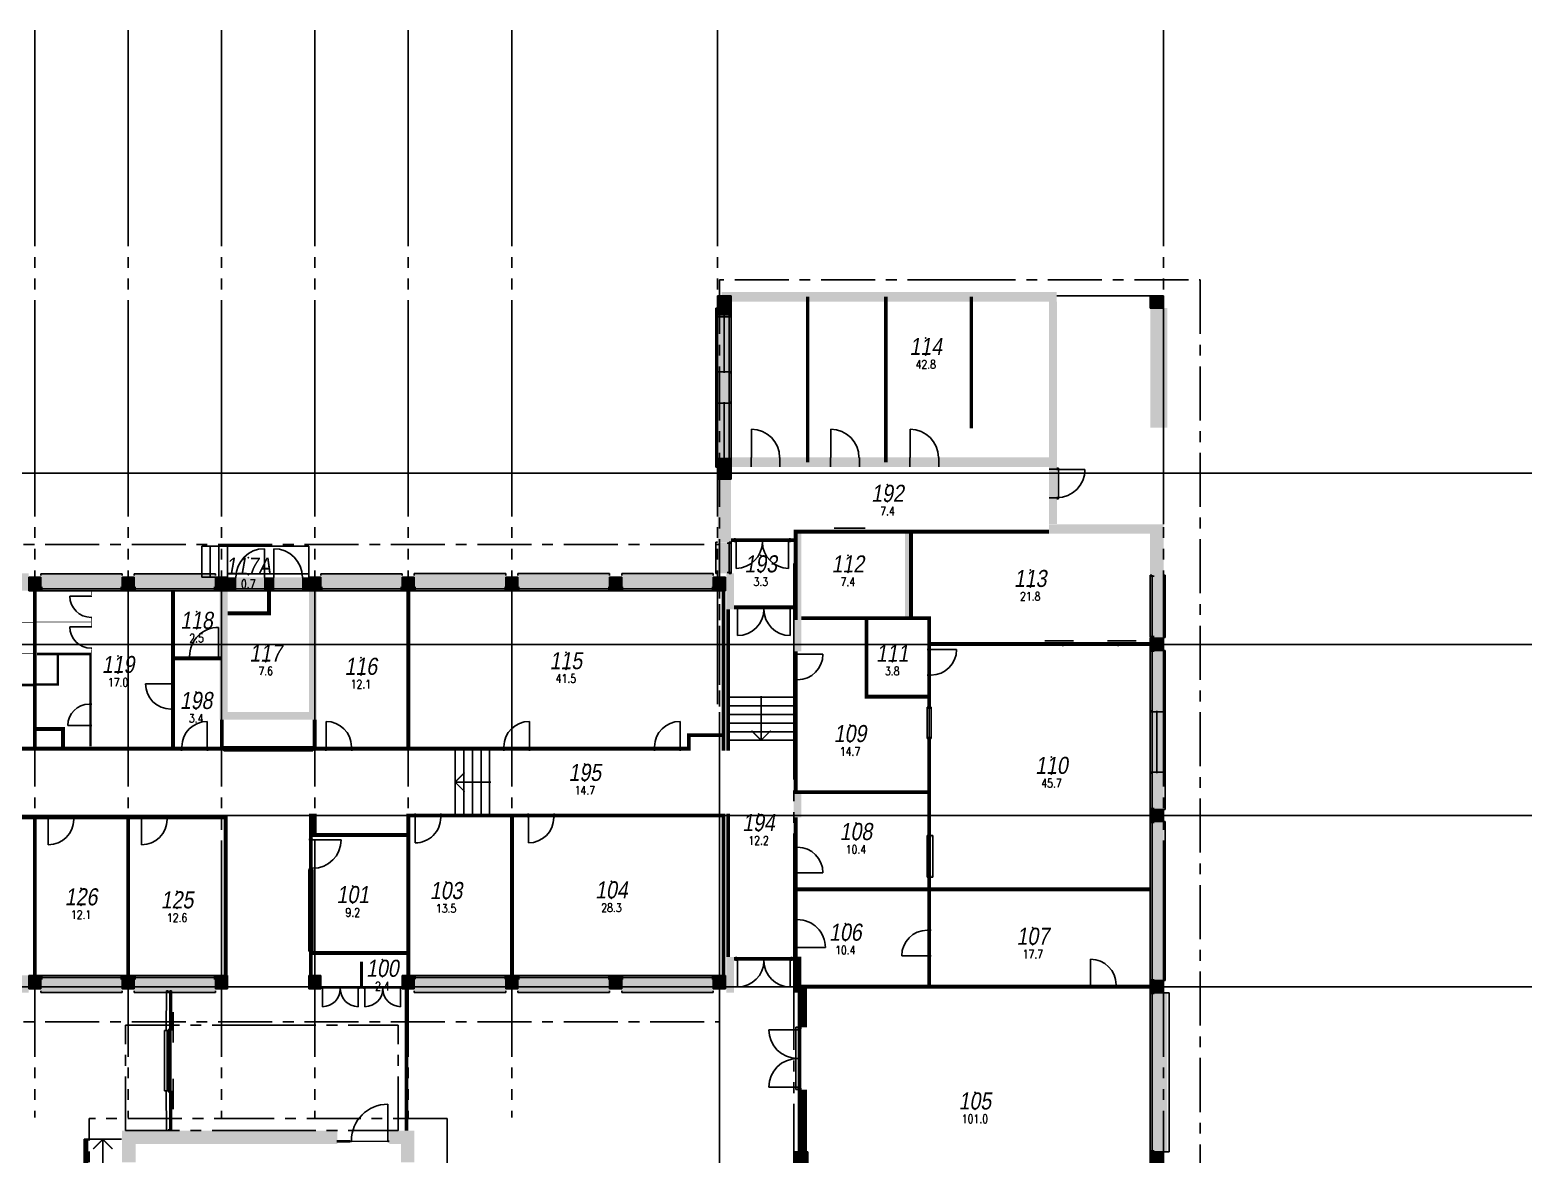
# Model space of a CAD drawing. Extents: x 1658 to 80590, y 400 to 58563.
# Drawn here: x 36448 to 80590, y 25515 to 58563 of the extents above; entities that cross this region are included whole.
import ezdxf
from ezdxf.enums import TextEntityAlignment as Align

# ---------------------------------------------------------------- set-up
doc = ezdxf.new("R2010")
doc.units = 0
doc.header["$LTSCALE"] = 50
doc.header["$PDSIZE"] = 0.8
for name, pattern in [('4PHAN', [158.75, 127, -6.35, 6.35, -6.35, 6.35, -6.35]), ('CENTER', [50.8, 31.75, -6.35, 6.35, -6.35]), ('INVISIBLE', [999999, 0, -999999])]:
    doc.linetypes.add(name, pattern=pattern)
doc.layers.get('0').update_dxf_attribs({"linetype": 'CONTINUOUS'})
for name, color, linetype in [('ANNTEXT_01', 7, 'CONTINUOUS'), ('CL_01', 7, 'CONTINUOUS'), ('ED_01', 7, 'CONTINUOUS'), ('EW_01', 7, 'CONTINUOUS'), ('GRIDLINE_01', 15, '4PHAN'), ('HEADER_01', 7, 'INVISIBLE'), ('ND_01', 7, 'CONTINUOUS'), ('NS_01', 7, 'CONTINUOUS'), ('NW_01', 7, 'CONTINUOUS'), ('RF_01', 7, 'CONTINUOUS'), ('RI_01', 7, 'CONTINUOUS'), ('SC_01', 7, 'CONTINUOUS'), ('UF_01', 7, 'CONTINUOUS'), ('WW_01', 7, 'CONTINUOUS')]:
    doc.layers.add(name, color=color, linetype=linetype)
doc.styles.add('SIMPLEX', font='ARIALN.TTF', dxfattribs={"oblique": 10})
doc.styles.get("Standard").update_dxf_attribs({"font": 'simplex', "width": 0.7})

# ---------------------------------------------------------------- blocks, each defined once
blk = doc.blocks.new('DR1H90')
blk.add_line((-0.46, 0), (-0.46, 0.92))
blk.add_arc((-0.46, 0), 0.92, 0, 90)
at = {"flags": 1}
blk.add_attdef('SILLHT', text='', height=0.1, dxfattribs=at).set_placement((0, 0), align=Align.MIDDLE)
blk = doc.blocks.new('DRFRAME')
for p, q in [((-0.5, -0.5), (-0.5, 0.5)), ((0.5, -0.5), (0.5, 0.5))]:
    blk.add_line(p, q)
at = {"flags": 1}
blk.add_attdef('SILLHT', text='', height=0.1, dxfattribs=at).set_placement((0, 0), align=Align.MIDDLE)
blk = doc.blocks.new('SPL')
for p, q in [((1, 0.5), (0, 0.5)), ((1, -0.5), (1, 0.5)), ((0, -0.5), (1, -0.5))]:
    blk.add_line(p, q)
blk = doc.blocks.new('WNOF')
blk.add_line((-0.5, 0), (0.5, 0))
at = {"flags": 1}
blk.add_attdef('SILLHT', text='', height=0.1, dxfattribs=at).set_placement((0, 0), align=Align.MIDDLE)
blk = doc.blocks.new('WNFRAME')
for p, q in [((-0.5, -0.5), (-0.5, 0.5)), ((0.5, -0.5), (0.5, 0.5))]:
    blk.add_line(p, q)
at = {"flags": 1}
blk.add_attdef('SILLHT', text='', height=0.1, dxfattribs=at).set_placement((0, 0), align=Align.MIDDLE)
blk = doc.blocks.new('RM_SPAM')
for p in [(0, 2.5), (0, 0)]:
    blk.add_point(p)
at = {"style": 'SIMPLEX', "oblique": 10}
blk.add_attdef('RM_NUM', text='', height=2.5, dxfattribs=at).set_placement((0, 0), align=Align.CENTER)
at = {"flags": 1}
for tag, p, width in [('SITENO', (-15, 0), 0.8), ('IN_OU_CODE', (-15, -2), 0.8), ('RM_CO_CODE', (-15, -4), 0.8), ('RM_TY_CODE', (-15, -6), 0.7), ('OCC/USE', (-15, -10), 0.8), ('RM_FU_CODE', (-15, -8), 0.8)]:
    blk.add_attdef(tag, p, '', height=1.25, dxfattribs=dict(at, width=width))
at = {"width": 0.8, "flags": 1}
for tag, p in [('BL_NUM', (15, 0)), ('LEVEL', (15, -2)), ('%S/L', (15, -4)), ('STUDCAP', (15, -6))]:
    blk.add_attdef(tag, text='', height=1.25, dxfattribs=at).set_placement(p, align=Align.RIGHT)
at = {"width": 0.8}
for tag, p in [('RM_AREA', (0, -2)), ('USE', (-0.24, -4.05)), ('USE2', (-0.24, -6.05))]:
    blk.add_attdef(tag, text='', height=1.25, dxfattribs=at).set_placement(p, align=Align.CENTER)
at = {"width": 0.8, "flags": 1}
blk.add_attdef('SERVS', text='', height=1.25, dxfattribs=at).set_placement((0, -8), align=Align.CENTER)
blk = doc.blocks.new('TXTARR2')
blk.add_line((-1, 0), (0, 0))
at = {"const_width": 0.1}
blk.add_lwpolyline([(-0.71, 0.71), (0, 0), (-0.71, -0.71)], dxfattribs=at)
blk = doc.blocks.new('DR2H90')
for p, q in [((-0.46, 0), (-0.46, 0.46)), ((0.46, 0), (0.46, 0.46))]:
    blk.add_line(p, q)
for centre, start, end in [((-0.46, 0), 359.9998, 89.9998), ((0.46, 0), 90.0002, 180.0002)]:
    blk.add_arc(centre, 0.46, start, end)
at = {"flags": 1}
blk.add_attdef('SILLHT', text='', height=0.1, dxfattribs=at).set_placement((0, 0), align=Align.MIDDLE)
blk = doc.blocks.new('DR2S')
for p, q in [((-0.3, 0.05), (-0.8, 0.05)), ((0.3, 0.05), (0.8, 0.05))]:
    blk.add_line(p, q)
at = {"flags": 1}
blk.add_attdef('SILLHT', text='', height=0.1, dxfattribs=at).set_placement((0, 0), align=Align.MIDDLE)
blk = doc.blocks.new('C-S')
for p, q in [((0.5, 0.5), (-0.5, 0.5)), ((-0.5, 0.5), (-0.5, -0.5)), ((0.5, -0.5), (0.5, 0.5)), ((-0.5, -0.5), (0.5, -0.5))]:
    blk.add_line(p, q)
at = {"const_width": 1}
blk.add_lwpolyline([(-0.5, 0), (0.5, 0)], dxfattribs=at)
blk = doc.blocks.new('DR1S')
blk.add_line((-0.2, 0.1), (-1.2, 0.1))
at = {"flags": 1}
blk.add_attdef('SILLHT', text='', height=0.1, dxfattribs=at).set_placement((0, 0), align=Align.MIDDLE)

msp = doc.modelspace()

# ---------------------------------------------------------------- linework, layer by layer
at = {"layer": 'ANNTEXT_01'}
msp.add_line((57932, 38096, 3644), (57932, 38996, 3644), dxfattribs=at)
at = {"layer": 'EW_01', "elevation": 3644}
for points, const_width in [([(66625, 50727), (56770, 50727)], 279), ([(56853, 50397), (56853, 50168)], 394), ([(66511, 50588), (66511, 45691)], 229), ([(69623, 50397), (69623, 46879)], 508), ([(56853, 48492), (56853, 47628)], 394), ([(56853, 45952), (56853, 45723)], 394), ([(57050, 45867), (57613, 45867)], 279), ([(58513, 45867), (59946, 45867)], 279), ([(60846, 45867), (62280, 45867)], 279), ([(63180, 45867), (66511, 45867)], 279), ([(56853, 45368), (56853, 43520)], 394), ([(66511, 44791), (66511, 44047)], 229), ([(66397, 43907), (69762, 43907)], 279), ([(69565, 43768), (69565, 42549)], 394), ([(57132, 43577), (57050, 43577)], 114), ([(61031, 41228), (61031, 38980), (62815, 38980)], 114), ([(69565, 38561), (69565, 40339)], 394), ([(69565, 35665), (69565, 36732)], 394), ([(59005, 36116), (59005, 35430)], 229), ([(59062, 31336), (59062, 29264)], 114), ([(40530, 29172), (40530, 29172)], 152), ([(40530, 27394), (40530, 27394)], 152), ([(59062, 27435), (59062, 25607)], 114), ([(39352, 25296), (39352, 26032), (45480, 26032)], 394), ([(47004, 26032), (47544, 26032), (47544, 25296)], 394)]:
    msp.add_lwpolyline(points, dxfattribs=dict(at, const_width=const_width))
at = {"layer": 'GRIDLINE_01'}
for p, q in [((36590, 58563, 3644), (36590, 26616, 3644)), ((39333, 58563, 3644), (39333, 26616, 3644)), ((42076, 58563, 3644), (42076, 26616, 3644)), ((42076, 58563, 3644), (42076, 26616, 3644)), ((44820, 58563, 3644), (44820, 26616, 3644)), ((44820, 58563, 3644), (44820, 26616, 3644)), ((47563, 58563, 3644), (47563, 26616, 3644)), ((47563, 58563, 3644), (47563, 26616, 3644)), ((50611, 58563, 3644), (50611, 26616, 3644)), ((50611, 58563, 3644), (50611, 26616, 3644)), ((56656, 58563, 3644), (56656, 38760, 3644)), ((56656, 58563, 3644), (56656, 38760, 3644)), ((69762, 58563, 3644), (69762, 8172, 3644)), ((69762, 58563, 3644), (69762, 20141, 3644)), ((1658, 45546, 3644), (80590, 45546, 3644)), ((36483, 45546, 3644), (80590, 45546, 3644)), ((47919, 45546, 3644), (80590, 45546, 3644)), ((58891, 42892, 3644), (58891, 8172, 3644)), ((58891, 42892, 3644), (58891, 20141, 3644)), ((58891, 42892, 3644), (58891, 8172, 3644)), ((1658, 40516, 3644), (80590, 40516, 3644)), ((36483, 40516, 3644), (80590, 40516, 3644)), ((47919, 40516, 3644), (80590, 40516, 3644)), ((56707, 37658, 3644), (56707, 8172, 3644)), ((56707, 37658, 3644), (56707, 20141, 3644)), ((56707, 37658, 3644), (56707, 8172, 3644)), ((1658, 35487, 3644), (80590, 35487, 3644)), ((36483, 35487, 3644), (80590, 35487, 3644)), ((47919, 35487, 3644), (80590, 35487, 3644)), ((1658, 30458, 3644), (80590, 30458, 3644)), ((36483, 30458, 3644), (80590, 30458, 3644)), ((47919, 30458, 3644), (80590, 30458, 3644))]:
    msp.add_line(p, q, dxfattribs=at)
at = {"layer": 'HEADER_01'}
for points, const_width, elevation in [([(56853, 48492), (56853, 50168)], 394, 3644), ([(56853, 47628), (56853, 45952)], 394, 3644), ([(58513, 45867), (57613, 45867)], 279, 5744), ([(60846, 45867), (59946, 45867)], 279, 5744), ([(63180, 45867), (62280, 45867)], 279, 5744), ([(66511, 45691), (66511, 44791)], 229, 5744), ([(56853, 43514), (56853, 42599)], 394, 3644), ([(61634, 43825), (60720, 43825)], 114, 6082), ([(63976, 43825), (65653, 43825)], 114, 5777), ([(58809, 43577), (57132, 43577)], 114, 5778), ([(34025, 42345), (36412, 42345)], 508, 3644), ([(36768, 42345), (39155, 42345)], 508, 3644), ([(39511, 42345), (41899, 42345)], 508, 3644), ([(42457, 42287), (43372, 42287)], 394, 6082), ([(43575, 42287), (44489, 42287)], 394, 6082), ([(44997, 42345), (47385, 42345)], 508, 3644), ([(47741, 42345), (50433, 42345)], 508, 3644), ([(53481, 42345), (50789, 42345)], 508, 3644), ([(53837, 42345), (56529, 42345)], 508, 3644), ([(69565, 42549), (69565, 40720)], 394, 3644), ([(58853, 41602), (57177, 41602)], 114, 5778), ([(58948, 39443), (58948, 40256)], 114, 5778), ([(62873, 39581), (62873, 40393)], 114, 5778), ([(66778, 40523), (68454, 40523)], 114, 6082), ([(42025, 40106), (41100, 40106)], 114, 5777), ([(40648, 39392), (40648, 38579)], 114, 5778), ([(38223, 38786), (38223, 38106)], 75, 5744), ([(69565, 38561), (69565, 36732)], 394, 5168), ([(40877, 37449), (41690, 37449)], 114, 5778), ([(42140, 37449), (44756, 37449)], 114, 5744), ([(45926, 37449), (45113, 37449)], 114, 5778), ([(51155, 37449), (50343, 37449)], 114, 5778), ([(54770, 37449), (55583, 37449)], 114, 5778), ([(37765, 35430), (36952, 35430)], 114, 5778), ([(40508, 35430), (39695, 35430)], 114, 5778), ([(48550, 35487), (47737, 35487)], 114, 5778), ([(51062, 35487), (51874, 35487)], 114, 5778), ([(69565, 30636), (69565, 35309)], 394, 3644), ([(62873, 34897), (62873, 33678)], 114, 3644), ([(62873, 34897), (62873, 33678)], 114, 5778), ([(44699, 33900), (44699, 34810)], 114, 5744), ([(58948, 34586), (58948, 33773)], 114, 5778), ([(44699, 31505), (44699, 33900)], 114, 5744), ([(58948, 31573), (58948, 32463)], 114, 5744), ([(62873, 32147), (62873, 31334)], 114, 5778), ([(57177, 31277), (58853, 31277)], 114, 5778), ([(34025, 30534), (36412, 30534)], 508, 3644), ([(36768, 30534), (39155, 30534)], 508, 3644), ([(39511, 30534), (41899, 30534)], 508, 3644), ([(46137, 30436), (44997, 30436)], 82, 5744), ([(46245, 30436), (47385, 30436)], 82, 5744), ([(50433, 30535), (47741, 30535)], 508, 3644), ([(53481, 30534), (50789, 30534)], 508, 3644), ([(53836, 30534), (56529, 30534)], 508, 3644), ([(67584, 30458), (68397, 30458)], 114, 5778), ([(69623, 30280), (69623, 25607)], 508, 3644), ([(40530, 29172), (40530, 27394)], 152, 5744), ([(59062, 27435), (59062, 29264)], 114, 5777), ([(45485, 25915), (45826, 25915)], 29, 5744), ([(47008, 25915), (45846, 25915)], 40, 5744)]:
    msp.add_lwpolyline(points, dxfattribs=dict(at, const_width=const_width, elevation=elevation))
at = {"layer": 'NS_01', "const_width": 18, "elevation": 3644}
for points in [[(38252, 42091), (38252, 41961)], [(34987, 41166), (36533, 41166)], [(38243, 41171), (36647, 41171)], [(38252, 41281), (38252, 41054)], [(36533, 40248), (34987, 40248)], [(38252, 40374), (38252, 40273)]]:
    msp.add_lwpolyline(points, dxfattribs=at)
at = {"layer": 'NW_01'}
for points, const_width, elevation in [([(59300, 50727), (59300, 45867)], 100, 3644), ([(61600, 50727), (61600, 45867)], 100, 3644), ([(64115, 50727), (64115, 46867)], 100, 3644), ([(60720, 43825), (58891, 43825)], 114, 3644), ([(59005, 43882), (59005, 41228)], 229, 3644), ([(58948, 43882), (58948, 41228)], 114, 6387), ([(61634, 43825), (63976, 43825)], 114, 3644), ([(62282, 43768), (62282, 41342)], 229, 3644), ([(62339, 43768), (62339, 41342)], 114, 6387), ([(65653, 43825), (66397, 43825)], 114, 3644), ([(58891, 43577), (58809, 43577)], 114, 3644), ([(42254, 42287), (42457, 42287)], 394, 3644), ([(43372, 42287), (43575, 42287)], 394, 3644), ([(44489, 42287), (44642, 42287)], 394, 3644), ([(57024, 42599), (57024, 41545)], 229, 3644), ([(36590, 42091), (36590, 37488)], 114, 3644), ([(40648, 39392), (40648, 42091)], 114, 3644), ([(42140, 42091), (42140, 38415), (44756, 38415), (44756, 42091)], 229, 3644), ([(43473, 42091), (43473, 41425), (42254, 41425)], 114, 3644), ([(47568, 37506), (47568, 42091)], 114, 3644), ([(56827, 42091), (56827, 37392)], 114, 3644), ([(56967, 37392), (56967, 41545)], 114, 3644), ([(57177, 41602), (57138, 41602)], 114, 3644), ([(58891, 41602), (58853, 41602)], 114, 3644), ([(59005, 41228), (59005, 40313)], 229, 3644), ([(59120, 41285), (62873, 41285), (62873, 40393)], 114, 3644), ([(36647, 39337), (37266, 39337), (37266, 40203)], 70, 3644), ([(58948, 40256), (58948, 40313)], 114, 3644), ([(66778, 40523), (62930, 40523)], 114, 3644), ([(69369, 40523), (68454, 40523)], 114, 3644), ([(40648, 40106), (41100, 40106)], 114, 3644), ([(42025, 40106), (42076, 40106)], 114, 3644), ([(36533, 39322), (33618, 39322)], 75, 3644), ([(58948, 37696), (58948, 39443)], 114, 3644), ([(62873, 39581), (62873, 38669)], 114, 3644), ([(40648, 37506), (40648, 38579)], 114, 3644), ([(36626, 38028), (37415, 38028), (37415, 37506)], 114, 3644), ([(38223, 37521), (38223, 38106)], 75, 3644), ([(42083, 37506), (42083, 38301)], 114, 3644), ([(44813, 37506), (44813, 38301)], 114, 3644), ([(56827, 37848), (55809, 37848), (55809, 37449), (55583, 37449)], 114, 3644), ([(58948, 37696), (58948, 36116)], 114, 3644), ([(62873, 37754), (62873, 36230)], 114, 3644), ([(34665, 37449), (40877, 37449)], 114, 3644), ([(41690, 37449), (42140, 37449)], 114, 3644), ([(42140, 37449), (42140, 37449)], 114, 3644), ([(44756, 37449), (44756, 37449)], 114, 3644), ([(44756, 37449), (45113, 37449)], 114, 3644), ([(45926, 37449), (47506, 37449)], 114, 3644), ([(47511, 37449), (50343, 37449)], 114, 3644), ([(51155, 37449), (52937, 37449), (54770, 37449)], 114, 3644), ([(59005, 36173), (62873, 36173), (62873, 34897)], 114, 3644), ([(35021, 35430), (36952, 35430)], 114, 3644), ([(36590, 35430), (36590, 30788)], 114, 3644), ([(37765, 35430), (39695, 35430)], 114, 3644), ([(39333, 35430), (39333, 30788)], 114, 3644), ([(40508, 35430), (42197, 35430), (42197, 30788)], 114, 3644), ([(44699, 34810), (44699, 35544)], 114, 3644), ([(44813, 35544), (44813, 34973)], 114, 3644), ([(47506, 35487), (47737, 35487)], 114, 3644), ([(47563, 35430), (47563, 30788)], 114, 3644), ([(48550, 35487), (50668, 35487)], 114, 3644), ([(48940, 35487), (50668, 35487)], 114, 3644), ([(50611, 35430), (50611, 30788)], 114, 3644), ([(50611, 35430), (50611, 30788)], 114, 3644), ([(50668, 35487), (51062, 35487)], 114, 3644), ([(51874, 35487), (56884, 35487)], 114, 3644), ([(56827, 30788), (56827, 35430)], 114, 3644), ([(56967, 35544), (56967, 31334)], 114, 3644), ([(58948, 35430), (58948, 34586)], 114, 3644), ([(44756, 34916), (47506, 34916)], 114, 3644), ([(58948, 33773), (58948, 32463)], 114, 3644), ([(62930, 33316), (59005, 33316)], 114, 3644), ([(69369, 33316), (62815, 33316)], 114, 3644), ([(62873, 33258), (62873, 32147)], 114, 3644), ([(44699, 30788), (44699, 31505)], 114, 3644), ([(47508, 31449), (44752, 31449)], 111, 3644), ([(57024, 30280), (57024, 31334)], 229, 3644), ([(58948, 31573), (58948, 30280)], 114, 3644), ([(62873, 31334), (62873, 30515)], 114, 3644), ([(46191, 30477), (46191, 31195)], 82, 3644), ([(57177, 31277), (57138, 31277)], 114, 3644), ([(58891, 31277), (58853, 31277)], 114, 3644), ([(46245, 30436), (46137, 30436)], 82, 3644), ([(67584, 30458), (59120, 30458)], 114, 3644), ([(59202, 29264), (59202, 30401)], 165, 3644), ([(69369, 30458), (68397, 30458)], 114, 3644), ([(47511, 30395), (47511, 26229)], 102, 3644), ([(59202, 25607), (59202, 27435)], 165, 3644), ([(45485, 25915), (45485, 25915)], 29, 3644), ([(45826, 25915), (45826, 25915)], 29, 3644)]:
    msp.add_lwpolyline(points, dxfattribs=dict(at, const_width=const_width, elevation=elevation))
at = {"layer": 'NW_01', "elevation": 3644}
for points in [[(38223, 38786, 75, 75, 0), (38223, 40235, 75, 75, 0), (36655, 40235, 0, 0, 0)], [(62873, 33678, 114, 114, 0), (62873, 33373, 0, 0, 0)]]:
    msp.add_lwpolyline(points, format="xyseb", dxfattribs=at)
at = {"layer": 'RF_01', "color": 6, "linetype": 'CENTER'}
for p, q in [((63825, 51223, 7276), (56707, 51223, 6971)), ((56707, 51223, 6971), (56707, 19752, 6971)), ((63825, 51223, 7276), (70842, 51223, 6971)), ((70842, 51223, 6971), (70842, 19752, 6971)), ((19115, 43450, 6971), (56707, 43450, 6971)), ((56707, 43450, 6971), (56707, 36440, 7276)), ((56707, 36440, 7276), (56707, 29429, 6971)), ((19115, 29429, 6971), (56707, 29429, 6971)), ((39257, 29328, 7048), (43260, 29328, 7276)), ((39257, 26229, 7048), (39257, 29328, 7048)), ((43260, 29328, 7276), (47264, 29328, 7048)), ((47264, 26229, 7048), (47264, 29328, 7048)), ((43448, 26585, 9257), (38190, 26585, 8953)), ((38190, 13237, 8953), (38190, 26585, 8953)), ((48706, 26585, 8953), (43448, 26585, 9257)), ((48706, 26585, 8953), (48706, 13237, 8953)), ((39257, 26229, 7048), (43260, 26229, 7276)), ((43260, 26229, 7276), (47264, 26229, 7048))]:
    msp.add_line(p, q, dxfattribs=at)
at = {"layer": 'SC_01'}
for p, q in [((69369, 50753, 3644), (66625, 50753, 3644)), ((69762, 44050, 3644), (69762, 46876, 3644)), ((41492, 42485, 3644), (41492, 43399, 3644)), ((41492, 43399, 3644), (44642, 43399, 3644)), ((41746, 42485, 3644), (41746, 43399, 3644)), ((42000, 42485, 3644), (42000, 43399, 3644)), ((42254, 42485, 3644), (42254, 43399, 3644)), ((44642, 42485, 3644), (44642, 43399, 3644)), ((42254, 42485, 3644), (41492, 42485, 3644)), ((56973, 37696, 3644), (56973, 38966, 3644)), ((56973, 38966, 3644), (58891, 38966, 3644)), ((56973, 38966, 3644), (58891, 38966, 3644)), ((56973, 38712, 3644), (58891, 38712, 3644)), ((56973, 38712, 3644), (58891, 38712, 3644)), ((56973, 38458, 3644), (58891, 38458, 3644)), ((56973, 38458, 3644), (58891, 38458, 3644)), ((56973, 38204, 3644), (58891, 38204, 3644)), ((56973, 38204, 3644), (58891, 38204, 3644)), ((56973, 37950, 3644), (58891, 37950, 3644)), ((56973, 37950, 3644), (58891, 37950, 3644)), ((56973, 37696, 3644), (58891, 37696, 3644)), ((56973, 37696, 3644), (58891, 37696, 3644)), ((48940, 37392, 3644), (48940, 35544, 3644)), ((48940, 37392, 3644), (48940, 35544, 3644)), ((49194, 37392, 3644), (49194, 35544, 3644)), ((49194, 37392, 3644), (49194, 35544, 3644)), ((49448, 37392, 3644), (49448, 35544, 3644)), ((49448, 37392, 3644), (49448, 35544, 3644)), ((49702, 37392, 3644), (49702, 35544, 3644)), ((49702, 37392, 3644), (49702, 35544, 3644)), ((49956, 37392, 3644), (49956, 35544, 3644)), ((49956, 37392, 3644), (49956, 35544, 3644)), ((49340, 36468, 3644), (49988, 36468, 3644)), ((38585, 25575, 3644), (38585, 20275, 3644))]:
    msp.add_line(p, q, dxfattribs=at)
at = {"layer": 'UF_01'}
for p, q in [((39135, 25975, 3644), (38035, 25975, 3644)), ((38035, 25975, 3644), (38035, 19975, 3644)), ((38085, 25975, 3644), (38035, 25975, 3644)), ((38085, 19975, 3644), (38085, 25975, 3644)), ((38135, 20275, 3644), (38135, 25975, 3644))]:
    msp.add_line(p, q, dxfattribs=at)

# ---------------------------------------------------------------- block references
at = {"layer": 'ANNTEXT_01', "xscale": 399.9999999999999, "yscale": 399.9999999999999, "zscale": 399.9999999999999, "rotation": 269.999863966751}
msp.add_blockref('TXTARR2', (57932, 37696, 3644), dxfattribs=at)
at = {"layer": 'CL_01', "yscale": 355.5999999999914}
for p, xscale, zscale, rotation in [((56853, 50575, 3644), 393.6999999999904, 4762.499999999885, 179.9998639667511), ((69565, 50575, 3644), 393.6999999999904, 4762.499999999885, 179.9998639667511), ((56853, 45546, 3644), 393.6999999999904, 4762.499999999885, 179.9998639667511), ((36590, 42288, 3644), -393.6999999999904, 2946.399999999926, 269.9998639667511), ((39333, 42288, 3644), -393.6999999999904, 2946.399999999926, 269.9998639667511), ((42076, 42288, 3644), -393.6999999999904, 3771.9, 269.9998639667511), ((44820, 42288, 3644), -393.6999999999904, 3771.9, 269.9998639667511), ((47563, 42288, 3644), -393.6999999999904, 3771.9, 269.9998639667511), ((50611, 42288, 3644), -393.6999999999904, 3771.899999999909, 269.9998639667511), ((53659, 42288, 3644), -393.6999999999904, 3771.899999999909, 269.9998639667511), ((56707, 42288, 3644), 393.6999999999904, 3771.899999999909, 89.99986396675102), ((69565, 40516, 3644), 393.6999999999904, 4762.499999999885, 179.9998639667511), ((69565, 35487, 3644), 393.6999999999904, 4762.5, 179.9998639667511), ((36590, 30591, 3644), 393.6999999999904, 2946.399999999926, 269.9998639667511), ((39333, 30591, 3644), 393.6999999999904, 2946.399999999926, 269.9998639667511), ((42076, 30591, 3644), 393.6999999999904, 2946.399999999926, 269.9998639667511), ((44820, 30591, 3644), 393.6999999999904, 2946.399999999926, 269.9998639667511), ((47563, 30591, 3644), 393.6999999999904, 2946.399999999926, 269.9998639667511), ((50611, 30591, 3644), 393.6999999999904, 2946.399999999929, 269.9998639667511), ((50611, 30591, 3644), 393.6999999999904, 3771.9, 269.9998639667511), ((53659, 30591, 3644), 393.6999999999904, 3771.899999999909, 269.9998639667511), ((56707, 30591, 3644), -393.6999999999904, 3771.899999999909, 89.99986396675102), ((69565, 30458, 3644), 393.6999999999904, 4762.5, 179.9998639667511), ((59088, 25429, 3644), -393.6999999999904, 3771.9, 359.999727933502), ((59113, 25429, 3644), 393.6999999999904, 3771.899999999909, 179.9998639667511), ((69565, 25429, 3644), 393.6999999999904, 3771.899999999909, 179.9998639667511)]:
    msp.add_blockref('C-S', p, dxfattribs=dict(at, xscale=xscale, zscale=zscale, rotation=rotation))
at = {"layer": 'ED_01'}
for name, p, xscale, yscale, zscale, rotation in [('DR1H90', (58063, 46007, 3644), 900, 900, 2075, 359.99986), ('DR1H90', (60396, 46007, 3644), 900, 900, 2075, 359.99986), ('DR1H90', (62730, 46007, 3644), 900, 900, 2075, 359.99986), ('DRFRAME', (58063, 45867, 3644), 849.9999999999999, 279.3999999999932, 2075, 359.99986), ('DRFRAME', (60396, 45867, 3644), 849.9999999999999, 279.3999999999932, 2075, 359.99986), ('DRFRAME', (62730, 45867, 3644), 849.9999999999999, 279.3999999999932, 2075, 359.99986), ('DRFRAME', (66511, 45241, 3644), 850, 228.5999999999944, 2075, 89.99985799999999), ('SPL', (66625, 45241, 3644), 50, 900, 50, 359.9998575314245), ('DR1H90', (66625, 45241, 3644), 900.0000000000001, 900.0000000000001, 2075, 269.999858), ('DRFRAME', (57970, 43577, 3644), 1625.59999999996, 114.2999999999972, 2108.199999999949, 359.999864), ('DR2H90', (57970, 43520, 3644), 1676.399999999959, 1676.399999999959, 2108.199999999949, 179.999864), ('DR1H90', (67991, 30515, 3644), 812.7999999999804, 812.7999999999804, 2108.199999999949, 359.9997270000001), ('DRFRAME', (67991, 30458, 3644), 761.9999999999817, 114.2999999999972, 2108.199999999949, 179.999727), ('DR2S', (40606, 28283, 3644), 1778, 889, 2075, 269.999864), ('SPL', (40453, 28283, 3644), 49.99999999999999, 1778, 49.99999999999999, 179.9998639602325), ('DRFRAME', (40530, 28283, 3644), 1728, 152.4, 2075, 89.99986400000002), ('DR2H90', (59005, 28350, 3644), 1828.8, 1828.8, 2108.199999999999, 89.999728), ('SPL', (59005, 28350, 3644), 50, 1828.8, 50, 179.9997279335014), ('DRFRAME', (59062, 28350, 3644), 1778.8, 114.2999999999972, 2108.199999999999, 269.999728)]:
    msp.add_blockref(name, p, dxfattribs=dict(at, xscale=xscale, yscale=yscale, zscale=zscale, rotation=rotation))
at = {"layer": 'ND_01'}
for name, p, xscale, yscale, zscale, rotation in [('DR1S', (61177, 43882, 3644), 914.3999999999779, 457.199999999989, 2412.999999999942, 9.999999999999997e-07), ('DRFRAME', (61177, 43825, 3644), 863.599999999979, 114.2999999999972, 2412.999999999942, 1e-06), ('DRFRAME', (64815, 43825, 3644), 1626.4, 114.2999999999972, 2108.199999999999, 180.000001), ('DR1H90', (42915, 42484, 3644), -914.3999999999779, 914.3999999999779, 2412.999999999942, 359.999864), ('DR1H90', (44032, 42484, 3644), 914.3999999999779, 914.3999999999779, 2412.999999999942, 359.999864), ('DRFRAME', (42915, 42287, 3644), 863.5999999999791, 393.6999999999904, 2412.999999999942, 179.999864), ('DRFRAME', (44032, 42287, 3644), 863.5999999999791, 393.6999999999904, 2412.999999999942, 179.999864), ('DRFRAME', (38252, 41621, 3644), 629.9999999999999, 18, 1775, 269.999859), ('DR1H90', (38243, 41621, 3644), -679.9999999999999, 679.9999999999999, 1775, 89.999859), ('DRFRAME', (58015, 41602, 3644), 1625.59999999996, 114.2999999999972, 2108.199999999949, 359.999864), ('DR2H90', (58015, 41545, 3644), -1676.399999999959, 1676.399999999959, 2108.199999999949, 179.999864), ('DR1H90', (38243, 40714, 3644), -679.9999999999999, 679.9999999999999, 1775, 89.999859), ('DRFRAME', (38252, 40714, 3644), 629.9999999999999, 18, 1775, 89.999859), ('DR1H90', (41562, 40163, 7288), -925, 925, 2108.199999999999, 359.999849), ('DR2S', (67616, 40580, 3644), -1676.399999999959, 838.1999999999797, 2412.999999999942, 359.999864), ('DRFRAME', (58948, 39850, 3644), 761.9999999999815, 114.2999999999972, 2108.199999999949, 269.9999), ('DR1H90', (59005, 39850, 3644), 812.7999999999804, 812.7999999999804, 2108.199999999949, 269.9999), ('DRFRAME', (62873, 39987, 3644), 761.9999999999816, 114.2999999999972, 2108.199999999949, 269.999864), ('DR1H90', (62930, 39987, 3644), 812.7999999999802, 812.7999999999802, 2108.199999999949, 269.999864), ('DRFRAME', (67616, 40523, 3644), 1625.59999999996, 114.2999999999972, 2412.999999999942, 179.999864), ('DRFRAME', (41562, 40106, 7288), 875, 114.2999999999972, 2108.199999999999, 359.999849), ('DR1H90', (40590, 38985, 3644), -812.7999999999803, 812.7999999999803, 2108.199999999949, 89.99986400000002), ('DRFRAME', (40648, 38985, 3644), 761.9999999999816, 114.2999999999972, 2108.199999999949, 89.99986400000002), ('DR1H90', (38185, 38446, 3644), 679.9999999999999, 679.9999999999999, 2075, 90.00026899999999), ('DRFRAME', (38223, 38446, 3644), 629.9999999999999, 75, 2075, 90.00026899999999), ('DRFRAME', (62873, 38211, 3644), 863.5999999999791, 114.2999999999972, 2108.199999999949, 89.99986400000002), ('DR1H90', (41283, 37506, 3644), -812.7999999999803, 812.7999999999803, 2108.199999999949, 359.999864), ('DR1H90', (45520, 37506, 3644), 812.8, 812.8, 2108.6, 4e-05), ('DR1H90', (50749, 37506, 3644), -812.7999999999802, 812.7999999999803, 2108.199999999949, 359.999864), ('DR1H90', (55177, 37506, 3644), -812.7999999999802, 812.7999999999803, 2108.199999999949, 359.999864), ('DRFRAME', (41283, 37449, 3644), 761.9999999999816, 114.2999999999972, 2108.199999999949, 179.999864), ('DRFRAME', (45520, 37449, 3644), 762.8, 114.2999999999972, 2108.6, 4e-05), ('DRFRAME', (50749, 37449, 3644), 761.9999999999816, 114.2999999999972, 2108.199999999949, 359.999864), ('DRFRAME', (55177, 37449, 3644), 761.9999999999816, 114.2999999999972, 2108.199999999949, 179.999864), ('DR1H90', (37358, 35373, 3644), -812.7999999999803, 812.7999999999803, 2108.199999999949, 180), ('DR1H90', (40101, 35373, 3644), -812.7999999999803, 812.7999999999803, 2108.199999999949, 180), ('DRFRAME', (48143, 35487, 3644), 761.9999999999816, 114.2999999999972, 2108.199999999949, 359.9992), ('DR1H90', (48143, 35430, 3644), -812.7999999999803, 812.7999999999803, 2108.199999999949, 179.9992), ('DRFRAME', (51468, 35487, 3644), 761.9999999999816, 114.2999999999972, 2108.199999999949, 179.999999), ('DR1H90', (51468, 35430, 3644), -812.7999999999803, 812.7999999999803, 2108.199999999949, 179.999999), ('DRFRAME', (44699, 34355, 3644), 859.9999999999999, 114.2999999999972, 2075, 270), ('DR1H90', (44756, 34355, 3644), 910, 910, 2075, 270), ('DRFRAME', (58948, 34179, 3644), 761.9999999999816, 114.2999999999972, 2108.199999999949, 89.99986400000002), ('DR1H90', (59005, 34179, 3644), -812.7999999999802, 812.7999999999803, 2108.199999999949, 269.999864), ('DRFRAME', (58948, 32018, 3644), 839.9999999999999, 114.2999999999972, 2075, 270.0013960000001), ('DR1H90', (59005, 32018, 3644), -890, 890, 2075, 270.0013960000001), ('DR1H90', (62815, 31741, 3644), 812.7999999999803, 812.7999999999803, 2108.199999999949, 90.00000599999997), ('DRFRAME', (62873, 31741, 3644), 761.9999999999817, 114.2999999999972, 2108.199999999949, 90.00000599999997), ('DRFRAME', (58015, 31277, 3644), 1625.59999999996, 114.2999999999972, 2108.199999999949, 179.999864), ('DR2H90', (58015, 31220, 3644), -1676.399999999959, 1676.399999999959, 2108.199999999949, 179.999864), ('DRFRAME', (45567, 30436, 3644), 1090, 82.00000000000001, 2075, 4.099999999999999e-05), ('DRFRAME', (46815, 30436, 3644), 1090, 82.00000000000001, 2075, 180.000041), ('DR2H90', (45567, 30395, 3644), 1140, 1140, 2075, 180.000041), ('DR2H90', (46815, 30395, 3644), 1140, 1140, 2075, 180.000041)]:
    msp.add_blockref(name, p, dxfattribs=dict(at, xscale=xscale, yscale=yscale, zscale=zscale, rotation=rotation))
for name, p, xscale, yscale, zscale in [('DRFRAME', (37358, 35430, 3644), 761.9999999999816, 114.2999999999972, 2108.199999999949), ('DRFRAME', (40101, 35430, 3644), 761.9999999999816, 114.2999999999972, 2108.199999999949), ('DR1H90', (46427, 25935, 3644), -1162, 1162, 2075), ('DRFRAME', (46427, 25915, 3644), 1112, 40, 2075)]:
    msp.add_blockref(name, p, dxfattribs=dict(at, xscale=xscale, yscale=yscale, zscale=zscale))
at = {"layer": 'RI_01', "xscale": 199.9999999999927, "yscale": 199.9999999999927, "zscale": 199.9999999999927}
for p, values in [((62774, 49018, 3644), {'RM_NUM': '114', 'RM_AREA': '42.8'}), ((61648, 44703, 3644), {'RM_NUM': '192', 'RM_AREA': '7.4'}), ((42862, 42567, 3644), {'RM_NUM': '117A', 'RM_AREA': '0.7'}), ((57923, 42631, 3644), {'RM_NUM': '193', 'RM_AREA': '3.3'}), ((60483, 42628, 3644), {'RM_NUM': '112', 'RM_AREA': '7.4'}), ((65844, 42202, 3644), {'RM_NUM': '113', 'RM_AREA': '21.8'}), ((41342, 40973, 3644), {'RM_NUM': '118', 'RM_AREA': '2.5'}), ((39036, 39674, 3644), {'RM_NUM': '119', 'RM_AREA': '17.0'}), ((43373, 40009, 3644), {'RM_NUM': '117', 'RM_AREA': '7.6'}), ((52196, 39786, 3644), {'RM_NUM': '115', 'RM_AREA': '41.5'}), ((61788, 40006, 3644), {'RM_NUM': '111', 'RM_AREA': '3.8'}), ((46170, 39620, 3644), {'RM_NUM': '116', 'RM_AREA': '12.1'}), ((41330, 38617, 3644), {'RM_NUM': '198', 'RM_AREA': '3.4'}), ((60547, 37645, 3644), {'RM_NUM': '109', 'RM_AREA': '14.7'}), ((66468, 36710, 3644), {'RM_NUM': '110', 'RM_AREA': '45.7'}), ((52753, 36503, 3644), {'RM_NUM': '195', 'RM_AREA': '14.7'}), ((57859, 35030, 3644), {'RM_NUM': '194', 'RM_AREA': '12.2'}), ((60721, 34767, 3644), {'RM_NUM': '108', 'RM_AREA': '10.4'}), ((53535, 33053, 3644), {'RM_NUM': '104', 'RM_AREA': '28.3'}), ((37947, 32848, 3644), {'RM_NUM': '126', 'RM_AREA': '12.1'}), ((40769, 32759, 3644), {'RM_NUM': '125', 'RM_AREA': '12.6'}), ((45933, 32915, 3644), {'RM_NUM': '101', 'RM_AREA': '9.2'}), ((48676, 33033, 3644), {'RM_NUM': '103', 'RM_AREA': '13.5'}), ((60410, 31809, 3644), {'RM_NUM': '106', 'RM_AREA': '10.4'}), ((65919, 31690, 3644), {'RM_NUM': '107', 'RM_AREA': '17.7'}), ((46804, 30749, 3644), {'RM_NUM': '100', 'RM_AREA': '2.4'}), ((64217, 26851, 3644), {'RM_NUM': '105', 'RM_AREA': '101.0'})]:
    msp.add_blockref('RM_SPAM', p, dxfattribs=at).add_auto_attribs(values)
at = {"layer": 'SC_01', "xscale": 400, "yscale": 400, "zscale": 400}
for p, rotation in [((48940, 36468, 3644), 179.9998639667507), ((38585, 25975, 3644), 90)]:
    msp.add_blockref('TXTARR2', p, dxfattribs=dict(at, rotation=rotation))
at = {"layer": 'WW_01'}
for name, p, xscale, yscale, zscale, rotation in [('SPL', (56656, 48060, 5358), 50.79999999999876, 4673.599999999887, 50.79999999999876, 179.999864), ('WNFRAME', (56992, 48060, 5358), 4622.799999999887, 114.2999999999972, 3022.599999999924, 269.999864), ('WNOF', (56992, 48060, 5358), 4673.599999999887, 4673.599999999887, 3047.999999999924, 269.999864), ('SPL', (56999, 48060, 5358), 50.79999999999876, 4673.599999999887, 50.79999999999876, 359.999864), ('SPL', (56656, 49330, 4444), 50.79999999999877, 1676.399999999959, 50.79999999999877, 180.00001), ('WNFRAME', (56853, 49330, 4444), 1625.599999999961, 393.6999999999904, 888.9999999999786, 90.00001000000002), ('WNOF', (56853, 49330, 4444), 1676.399999999959, 1676.399999999959, 914.3999999999779, 270.00001), ('SPL', (56999, 49330, 4444), 50.79999999999877, 1676.399999999959, 50.79999999999877, 1e-05), ('WNFRAME', (56853, 46790, 4444), 1625.599999999961, 393.6999999999904, 888.9999999999786, 270.00001), ('WNOF', (56853, 46790, 4444), 1676.399999999959, 1676.399999999959, 914.3999999999779, 270.00001), ('SPL', (56999, 46790, 4444), 50.79999999999877, 1676.399999999959, 50.79999999999877, 1e-05), ('SPL', (56656, 43056, 5358), 50.79999999999876, 914.3999999999779, 50.79999999999876, 179.999864), ('WNFRAME', (56992, 43056, 5358), 863.5999999999791, 114.2999999999972, 3022.599999999924, 269.999864), ('WNOF', (56992, 43056, 5358), 914.3999999999779, 914.3999999999779, 3047.999999999924, 269.999864), ('SPL', (56999, 43056, 5358), 50.79999999999876, 914.3999999999779, 50.79999999999876, 359.999864), ('SPL', (37962, 42541, 5371), 50.79999999999877, 2387.599999999942, 50.79999999999877, 89.99986400000002), ('SPL', (40705, 42541, 5371), 50.79999999999877, 2387.599999999942, 50.79999999999877, 89.99986400000002), ('SPL', (43448, 42541, 6197), 50.79999999999876, 2387.599999999942, 50.79999999999876, 89.99986400000002), ('SPL', (46191, 42541, 5371), 50.79999999999877, 2387.599999999942, 50.79999999999877, 89.99986400000002), ('SPL', (49087, 42542, 5892), 50.79999999999876, 2692.399999999935, 50.79999999999876, 89.99986400000002), ('SPL', (52135, 42542, 5892), 50.79999999999876, 2692.399999999935, 50.79999999999876, 89.99986400000002), ('SPL', (55183, 42542, 5892), 50.79999999999876, 2692.399999999935, 50.79999999999876, 89.99986400000002), ('SPL', (69419, 41634, 5358), 50.79999999999876, 1828.799999999956, 50.79999999999876, 179.999864), ('WNFRAME', (69426, 41634, 5358), 1777.999999999957, 114.2999999999972, 3022.599999999924, 269.999864), ('WNOF', (69426, 41634, 5358), 1828.799999999956, 1828.799999999956, 3047.999999999924, 89.99986400000002), ('SPL', (69762, 41634, 5358), 50.79999999999876, 1828.799999999956, 50.79999999999876, 359.999864), ('WNOF', (37962, 42148, 5371), 2387.599999999942, 2387.599999999942, 1219.19999999997, 179.999864), ('SPL', (37962, 42141, 5371), 50.79999999999877, 2387.599999999942, 50.79999999999877, 269.999864), ('WNFRAME', (37962, 42148, 5371), 2336.799999999943, 114.2999999999972, 1193.799999999971, 359.999864), ('WNOF', (40705, 42148, 5371), 2387.599999999942, 2387.599999999942, 1219.19999999997, 179.999864), ('SPL', (40705, 42141, 5371), 50.79999999999877, 2387.599999999942, 50.79999999999877, 269.999864), ('WNFRAME', (40705, 42148, 5371), 2336.799999999943, 114.2999999999972, 1193.799999999971, 359.999864), ('WNOF', (43448, 42148, 6197), 2387.599999999942, 2387.599999999942, 1219.19999999997, 179.999864), ('SPL', (43448, 42141, 6197), 50.79999999999876, 2387.599999999942, 50.79999999999876, 269.999864), ('WNFRAME', (43448, 42148, 6197), 2336.799999999943, 114.2999999999972, 1193.799999999971, 359.999864), ('WNOF', (46191, 42148, 5371), 2387.599999999942, 2387.599999999942, 1219.19999999997, 179.999864), ('SPL', (46191, 42141, 5371), 50.79999999999877, 2387.599999999942, 50.79999999999877, 269.999864), ('WNFRAME', (46191, 42148, 5371), 2336.799999999943, 114.2999999999972, 1193.799999999971, 359.999864), ('WNOF', (49087, 42148, 5892), 2692.399999999935, 2692.399999999935, 1523.999999999963, 179.999864), ('SPL', (49087, 42142, 5892), 50.79999999999876, 2692.399999999935, 50.79999999999876, 269.999864), ('WNFRAME', (49087, 42148, 5892), 2641.599999999936, 114.2999999999972, 1498.599999999964, 359.999864), ('WNOF', (52135, 42148, 5892), 2692.399999999935, 2692.399999999935, 1523.999999999963, 179.999864), ('SPL', (52135, 42142, 5892), 50.79999999999876, 2692.399999999935, 50.79999999999876, 269.999864), ('WNFRAME', (52135, 42148, 5892), 2641.599999999936, 114.2999999999972, 1498.599999999964, 179.999864), ('WNOF', (55183, 42148, 5892), 2692.399999999935, 2692.399999999935, 1523.999999999963, 179.999864), ('SPL', (55183, 42142, 5892), 50.79999999999876, 2692.399999999935, 50.79999999999876, 269.999864), ('WNFRAME', (55183, 42148, 5892), 2641.599999999936, 114.2999999999972, 1498.599999999964, 359.999864), ('SPL', (69419, 38002, 5358), 50.79999999999876, 4673.599999999887, 50.79999999999876, 179.999864), ('WNFRAME', (69426, 38002, 5358), 4622.799999999887, 114.2999999999972, 3022.599999999924, 89.99986400000002), ('WNOF', (69426, 38002, 5358), 4673.599999999887, 4673.599999999887, 3047.999999999924, 89.99986400000002), ('SPL', (69762, 38002, 5358), 50.79999999999876, 4673.599999999887, 50.79999999999876, 359.999864), ('SPL', (62866, 38211, 5778), 50.79999999999876, 914.3999999999779, 50.79999999999876, 179.999864), ('WNFRAME', (62873, 38211, 5778), 863.5999999999791, 114.2999999999972, 2603.499999999935, 89.99986400000002), ('WNOF', (62873, 38211, 5778), 914.3999999999779, 914.3999999999779, 2628.899999999934, 89.99986400000002), ('SPL', (62880, 38211, 5778), 50.79999999999876, 914.3999999999779, 50.79999999999876, 359.999864), ('SPL', (69419, 37646, 3644), 50.79999999999876, 1828.799999999956, 50.79999999999876, 179.999864), ('WNFRAME', (69565, 37646, 3644), 1777.999999999957, 393.6999999999904, 1498.599999999964, 269.999864), ('WNOF', (69565, 37646, 3644), 1828.799999999956, 1828.799999999956, 1523.999999999963, 89.99986400000002), ('SPL', (69762, 37646, 3644), 50.79999999999876, 1828.799999999956, 50.79999999999876, 359.999864), ('SPL', (43448, 37456, 3644), 50, 2616.2, 50, 90.00098299999998), ('WNOF', (43448, 37449, 3644), 2616.2, 2616.2, 2100, 0.000983), ('SPL', (43448, 37442, 3644), 50, 2616.2, 50, 270.0009830000001), ('WNFRAME', (43448, 37449, 3644), 2566.2, 114.3, 2075, 0.000983), ('SPL', (62866, 34287, 4558), 50.79999999999877, 1219.19999999997, 50.79999999999877, 179.999728), ('WNOF', (62873, 34287, 4558), 1219.19999999997, 1219.19999999997, 1219.19999999997, 89.999728), ('SPL', (62930, 34287, 4558), 50.79999999999877, 1219.19999999997, 50.79999999999877, 359.999728), ('SPL', (69419, 32973, 5359), 50.79999999999876, 4673.599999999887, 50.79999999999876, 179.999864), ('WNFRAME', (69426, 32973, 5359), 4622.799999999887, 114.2999999999972, 3022.599999999924, 89.99986400000002), ('WNOF', (69426, 32973, 5359), 4673.599999999887, 4673.599999999887, 3047.999999999924, 89.99986400000002), ('SPL', (69762, 32973, 5359), 50.79999999999876, 4673.599999999887, 50.79999999999876, 359.999864), ('WNFRAME', (62873, 34287, 4558), 1168.399999999971, 114.2999999999972, 1193.799999999971, 269.999728), ('SPL', (44692, 32702, 3644), 50, 2395.1, 50, 180), ('WNFRAME', (44699, 32702, 3644), 2345.1, 114.2999999999972, 2075, 90), ('WNOF', (44699, 32702, 3644), 2395.1, 2395.1, 2100, 270), ('SPL', (37962, 30737, 5371), 50.79999999999877, 2387.599999999942, 50.79999999999877, 90), ('SPL', (40705, 30737, 5371), 50.79999999999877, 2387.599999999942, 50.79999999999877, 90), ('SPL', (49087, 30738, 5371), -50.79999999999877, 2692.399999999935, 50.79999999999877, 269.9998639335017), ('WNOF', (49087, 30732, 5371), -2692.399999999935, 2692.399999999935, 1219.19999999997, 359.9998639335017), ('WNFRAME', (49087, 30732, 5371), -2641.599999999936, 114.2999999999972, 1193.799999999971, 359.9998639335017), ('SPL', (52135, 30737, 5892), 50.79999999999876, 2692.399999999935, 50.79999999999876, 89.99986400000002), ('WNOF', (52135, 30731, 5892), 2692.399999999935, 2692.399999999935, 1523.999999999963, 359.999864), ('WNFRAME', (52135, 30731, 5892), 2641.599999999936, 114.2999999999972, 1498.599999999964, 179.999864), ('SPL', (55183, 30737, 5892), 50.79999999999876, 2692.399999999935, 50.79999999999876, 89.99986400000002), ('WNOF', (55183, 30731, 5892), 2692.399999999935, 2692.399999999935, 1523.999999999963, 359.999864), ('WNFRAME', (55183, 30731, 5892), 2641.599999999936, 114.2999999999972, 1498.599999999964, 359.999864), ('SPL', (37962, 30337, 5371), 50.79999999999877, 2387.599999999942, 50.79999999999877, 270), ('SPL', (40705, 30337, 5371), 50.79999999999877, 2387.599999999942, 50.79999999999877, 270), ('SPL', (40504, 29755, 3644), 50.79999999999877, 1165.224999999972, 50.79999999999877, 179.99352), ('WNFRAME', (40555, 29755, 3644), 1114.424999999973, 101.5999999999975, 2920.99999999993, 89.99351999999999), ('SPL', (40555, 29755, 3644), 50.79999999999877, 1165.224999999972, 50.79999999999877, 359.9935200000001), ('WNOF', (40555, 29755, 3644), 1165.224999999972, 1165.224999999972, 2946.399999999926, 269.99352), ('SPL', (49087, 30338, 5371), -50.79999999999877, 2692.399999999935, 50.79999999999877, 89.99986393350177), ('SPL', (52135, 30337, 5892), 50.79999999999876, 2692.399999999935, 50.79999999999876, 269.999864), ('SPL', (55183, 30337, 5892), 50.79999999999876, 2692.399999999935, 50.79999999999876, 269.999864), ('SPL', (69419, 27943, 5866), -50.79999999999877, 4673.599999999887, 50.79999999999877, 359.9997279335025), ('WNFRAME', (69426, 27943, 5866), -4622.799999999888, 114.2999999999972, 1498.599999999964, 89.99972793350251), ('WNOF', (69426, 27943, 5866), -4673.599999999887, 4673.599999999887, 1523.999999999963, 89.99972793350251), ('SPL', (69762, 27943, 5866), -165.099999999996, 4673.599999999887, 50.79999999999877, 179.9997279335024), ('WNOF', (59062, 27435, 5866), -3657.59999999991, 3657.599999999909, 1549.399999999963, 269.999727933502), ('SPL', (40504, 26812, 3644), 50.79999999999877, 1165.224999999972, 50.79999999999877, 180.006208), ('WNFRAME', (40555, 26812, 3644), 1114.424999999973, 101.5999999999975, 2920.99999999993, 90.00620800000002), ('SPL', (40555, 26812, 3644), 50.79999999999877, 1165.224999999972, 50.79999999999877, 0.006208000000000001), ('WNOF', (40555, 26812, 3644), 1165.224999999972, 1165.224999999972, 2946.399999999926, 270.006208), ('SPL', (45656, 25951, 3644), 50, 341.7, 50, 269.999987), ('SPL', (45656, 25880, 3644), 50, 341.7, 50, 89.99998700000002), ('WNOF', (45656, 25915, 3644), 341.7, 341.7, 2100, 179.999987), ('WNFRAME', (45656, 25915, 3644), 291.7, 29, 2075, 359.999987)]:
    msp.add_blockref(name, p, dxfattribs=dict(at, xscale=xscale, yscale=yscale, zscale=zscale, rotation=rotation))
for name, p, xscale, yscale, zscale in [('SPL', (44706, 32702, 3644), 50, 2395.1, 50), ('WNOF', (37962, 30731, 5371), 2387.599999999942, 2387.599999999942, 1219.19999999997), ('WNFRAME', (37962, 30731, 5371), 2336.799999999943, 114.2999999999972, 1193.799999999971), ('WNOF', (40705, 30731, 5371), 2387.599999999942, 2387.599999999942, 1219.19999999997), ('WNFRAME', (40705, 30731, 5371), 2336.799999999943, 114.2999999999972, 1193.799999999971)]:
    msp.add_blockref(name, p, dxfattribs=dict(at, xscale=xscale, yscale=yscale, zscale=zscale))

doc.saveas('drawing.dxf')
